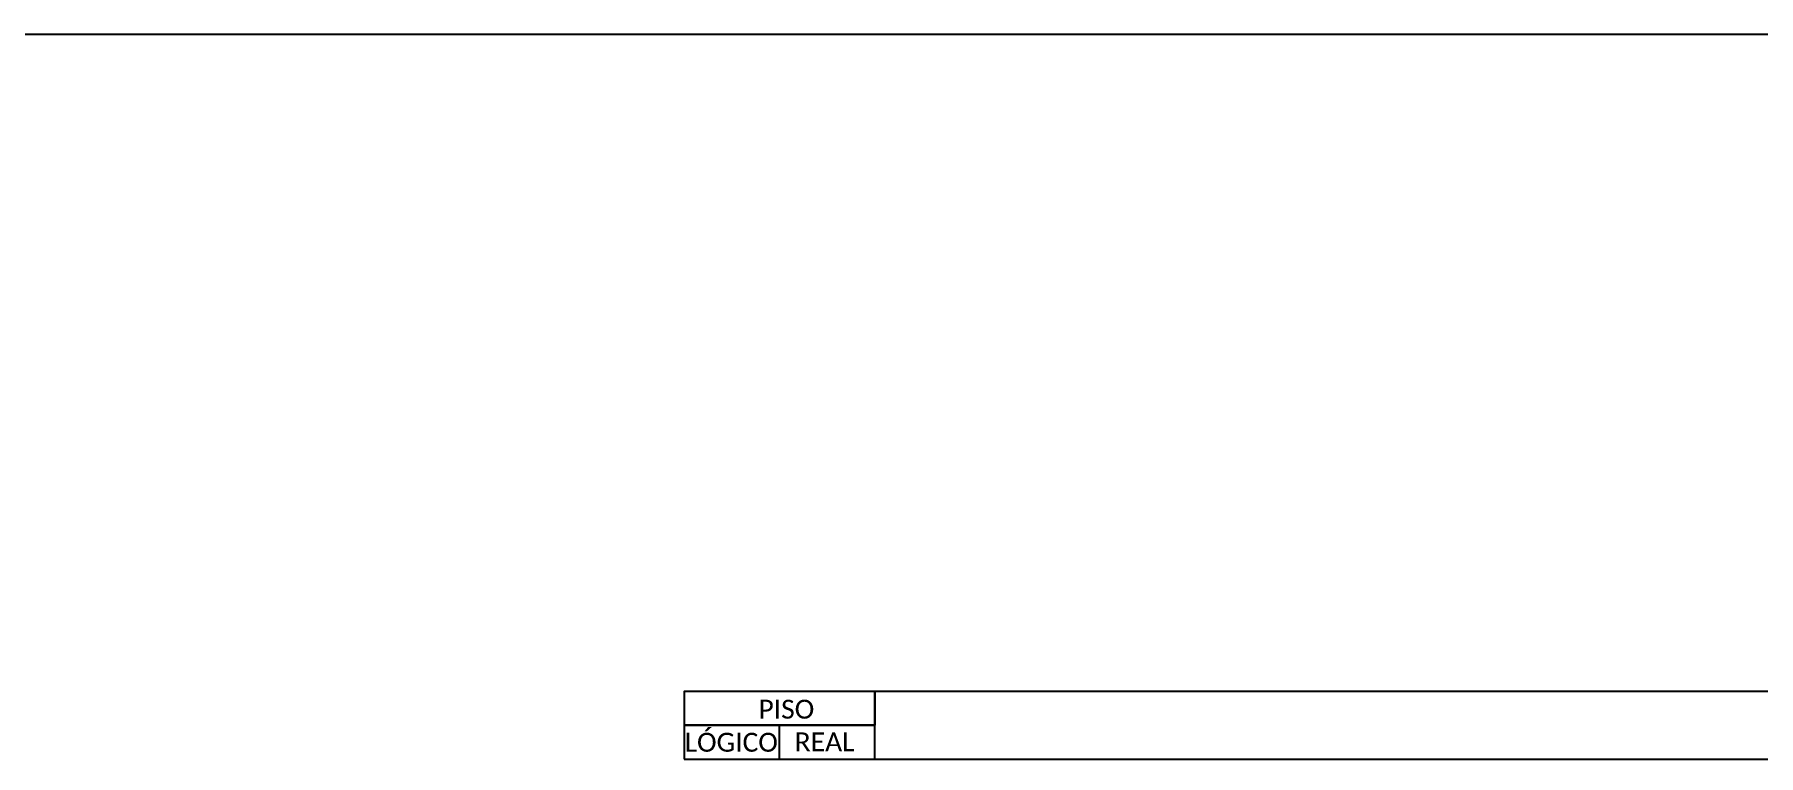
# Model space of a CAD drawing. Header units: inches. Extents: x 3370 to 6145, y 84 to 678.
# Drawn here: x 4798.8 to 5008.4, y 590.4 to 678.1 of the extents above; entities that cross this region are included whole.
import ezdxf

# ---------------------------------------------------------------- set-up
doc = ezdxf.new("R2010")
doc.units = ezdxf.units.IN
doc.header["$MEASUREMENT"] = 0
doc.styles.add('WMF-Calibri0', font='calibri.ttf')

msp = doc.modelspace()

# ---------------------------------------------------------------- linework, layer by layer
for points in [[(4379.48, 84.05), (5218.04, 84.05), (5218.04, 678.05), (4379.48, 678.05), (4379.48, 84.05)], [(4900.93, 589.94), (5129.95, 589.94), (5129.95, 598.17), (4900.93, 598.17), (4900.93, 598.17), (4900.93, 594.05)], [(4889.36, 589.94), (4889.36, 594.05)]]:
    msp.add_lwpolyline(points)
at = {"color": 0}
for points in [[(4877.78, 594.05), (4900.93, 594.05), (4900.93, 598.17), (4877.78, 598.17)], [(4877.78, 589.94), (4900.93, 589.94), (4900.93, 594.05), (4877.78, 594.05)]]:
    msp.add_lwpolyline(points, close=True, dxfattribs=at)

# ---------------------------------------------------------------- texts
at = {"color": 0, "style": 'WMF-Calibri0'}
for s, p in [('     PISO', (4882.75, 594.86)), ('  LÓGICO', (4876.2, 590.84)), ('    REAL', (4887.96, 590.89))]:
    msp.add_text(s, height=2.3, dxfattribs=at).set_placement(p)

doc.saveas('drawing.dxf')
